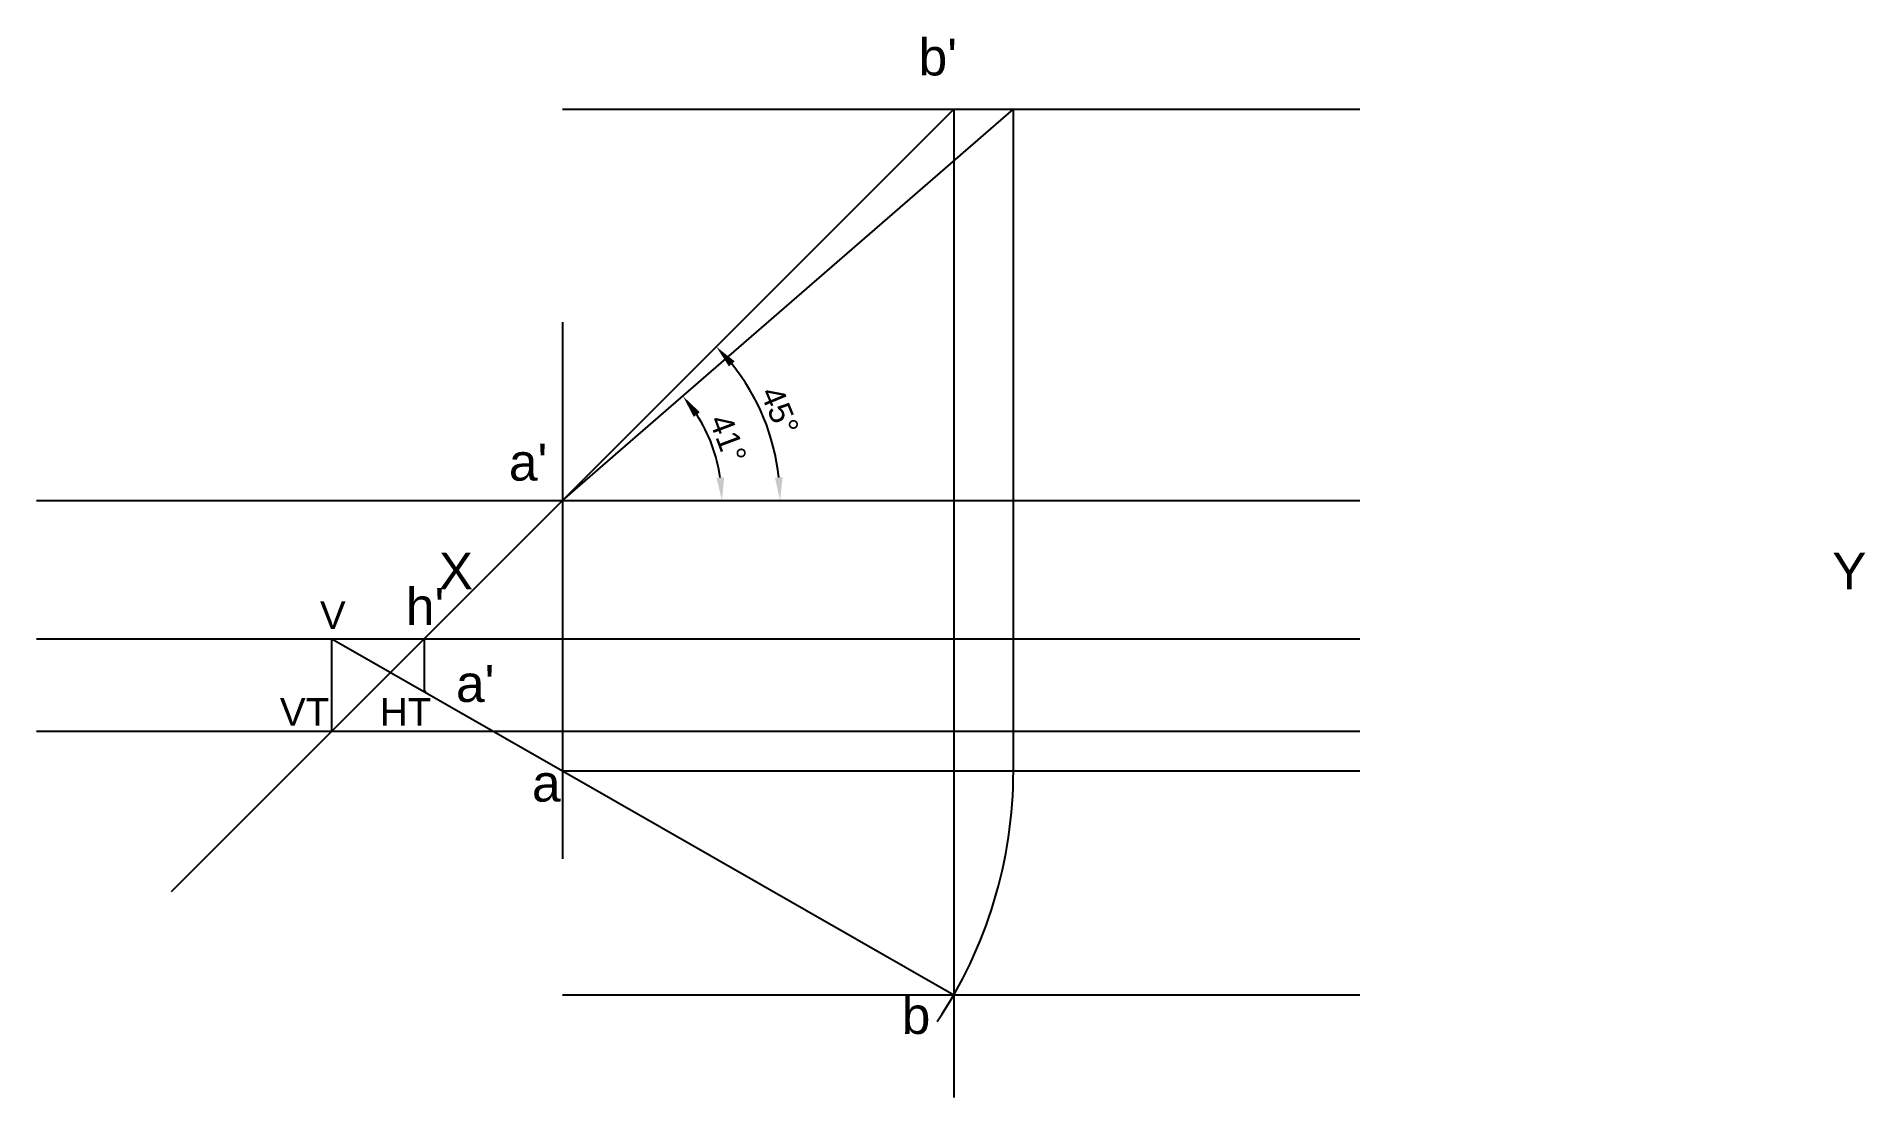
# Model space of a CAD drawing. Header units: millimetres. Extents: x 1916 to 2114, y 1396 to 1511.
import ezdxf

# ---------------------------------------------------------------- set-up
doc = ezdxf.new("R2010")
doc.units = ezdxf.units.MM
doc.styles.get("Standard").update_dxf_attribs({"font": 'arial.ttf'})
doc.dimstyles.new('ISO-25', dxfattribs={"dimtxt": 2.5, "dimasz": 2.5, "dimexe": 1.25, "dimexo": 0.625, "dimtad": 1, "dimtxsty": 'Standard', "dimcen": 2.5, "dimadec": 0, "dimazin": 0, "dimtfac": 1, "dimtmove": 0, "dimatfit": 3, "dimfxl": 1, "dimarcsym": 0})

# ---------------------------------------------------------------- blocks, each defined once
blk = doc.blocks.new('*D1')
at = {"color": 0, "lineweight": -2, "transparency": 16777216}
blk.add_arc((1972.55, 1461.14), 23.58, 6.0774, 38.9229, dxfattribs=at)
at = {"color": 0, "transparency": 16777216}
for points in [[(1990.59, 1475.68), (1991.21, 1476.24), (1989.22, 1477.82)], [(1996.41, 1463.66), (1995.58, 1463.62), (1996.13, 1461.14)]]:
    blk.add_solid(points, dxfattribs=at)
at = {"layer": 'Defpoints', "color": 0, "transparency": 16777216}
for p in [(2014.98, 1503.57), (1995.33, 1467.25), (1915.52, 1461.14), (1972.55, 1461.14), (2058.98, 1461.14)]:
    blk.add_point(p, dxfattribs=at)
at = {"color": 0, "transparency": 16777216, "insert": (1996.09, 1470.89), "char_height": 2.5, "attachment_point": 5, "rotation": 292.5002}
blk.add_mtext('45°', dxfattribs=at)
blk = doc.blocks.new('*D2')
at = {"color": 0, "lineweight": -2, "transparency": 16777216}
blk.add_arc((1972.55, 1461.14), 17.28, 8.2956, 32.6634, dxfattribs=at)
at = {"color": 0, "transparency": 16777216}
for points in [[(1986.77, 1470.22), (1987.43, 1470.72), (1985.6, 1472.47)], [(1990.07, 1463.67), (1989.24, 1463.61), (1989.83, 1461.14)]]:
    blk.add_solid(points, dxfattribs=at)
at = {"layer": 'Defpoints', "color": 0, "transparency": 16777216}
for p in [(2021.43, 1503.57), (1989.34, 1465.22), (1915.52, 1461.14), (1972.55, 1461.14), (2058.98, 1461.14)]:
    blk.add_point(p, dxfattribs=at)
at = {"color": 0, "transparency": 16777216, "insert": (1990.5, 1467.85), "char_height": 2.5, "attachment_point": 5, "rotation": 290.4795}
blk.add_mtext('41°', dxfattribs=at)

msp = doc.modelspace()

# ---------------------------------------------------------------- linework, layer by layer
at = {"color": 4}
for p, q in [((1972.55, 1461.144), (2014.976, 1503.571)), ((1972.55, 1431.844), (2014.976, 1407.575))]:
    msp.add_line(p, q, dxfattribs=at)
for p, q in [((1972.55, 1503.571), (2058.985, 1503.571)), ((1972.55, 1461.144), (2021.427, 1503.571)), ((2014.976, 1503.571), (2014.976, 1396.438)), ((2021.427, 1431.844), (2021.427, 1503.571)), ((1972.55, 1480.501), (1972.55, 1422.291)), ((1915.52, 1461.144), (2058.985, 1461.144)), ((1972.55, 1461.144), (1930.124, 1418.718)), ((1915.52, 1446.144), (2058.985, 1446.144)), ((1947.55, 1436.144), (1947.55, 1446.144)), ((1947.55, 1446.144), (1972.55, 1431.844)), ((1957.55, 1446.144), (1957.55, 1440.424)), ((1915.52, 1436.144), (2058.985, 1436.144)), ((1972.55, 1431.844), (2058.985, 1431.844)), ((1972.55, 1407.575), (2058.985, 1407.575))]:
    msp.add_line(p, q)
msp.add_arc((1972.55, 1431.844), 48.877, 326.20567, 0)

# ---------------------------------------------------------------- texts
at = {"attachment_point": 1}
for s, width, insert, char_height in [("b'", 4, (2011.148, 1511.236), 4), ("a'", 2.273736754432321e-13, (1966.725, 1467.311), 4), ('^I^I^IX', 2.273736754432321e-13, (1911.127, 1455.512), 4), ('^I^I^IY', 2.273736754432321e-13, (2062.204, 1455.512), 4), ("h'", 2.273736754432321e-13, (1955.556, 1451.672), 4), ('V', 2.273736754432321e-13, (1946.243, 1450.229), 3), ('●', 2.65045, (1957.406, 1446.46), 0.5), ("a'", 2.273736754432321e-13, (1960.989, 1443.31), 4), ('VT', 2.273736754432321e-13, (1941.898, 1439.728), 3), ('HT', 2.273736754432321e-13, (1952.728, 1439.728), 3), ('●', 2.65045, (1957.415, 1440.74), 0.5), ('●', 2.65045, (1947.415, 1436.46), 0.5), ('a', 2.273736754432321e-13, (1969.23, 1432.514), 4), ('b', 2.273736754432321e-13, (2009.322, 1407.327), 4)]:
    msp.add_mtext_dynamic_manual_height_columns(s, width=width, gutter_width=12.5, heights=[0], dxfattribs=dict(at, insert=insert, char_height=char_height))

# ---------------------------------------------------------------- dimensions: what is measured, and where the dimension line sits
for base, line2, picture, middle in [((1995.327, 1467.247), ((1972.55, 1461.144), (2014.976, 1503.571)), '*D1', (1996.087, 1470.894)), ((1989.344, 1465.224), ((1972.55, 1461.144), (2021.427, 1503.571)), '*D2', (1990.501, 1467.849))]:
    dim = msp.add_angular_dim_2l(base=base, line1=((1915.52, 1461.144), (2058.985, 1461.144)), line2=line2, dimstyle='ISO-25')
    dim.commit()
    dim.dimension.update_dxf_attribs({"geometry": picture, "text_midpoint": middle})

doc.saveas('drawing.dxf')
